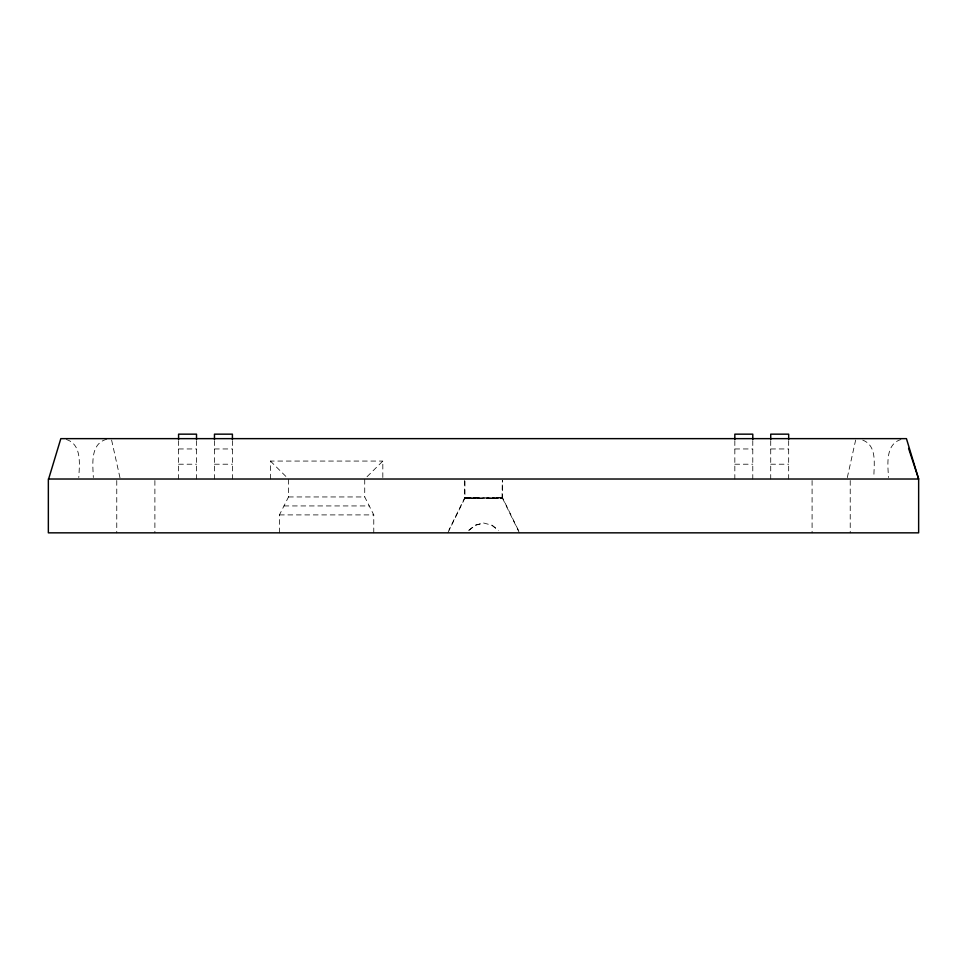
<?xml version="1.0" encoding="UTF-8"?>
<svg xmlns="http://www.w3.org/2000/svg" width="967" height="967" viewBox="0 0 967 967"><rect width="100%" height="100%" fill="white"/><g stroke="black" fill="none" stroke-linecap="round" stroke-linejoin="round"><path stroke-width="0.73" stroke-dasharray="4.83 3.63" d="M465.84 498.09L464.68 497.812L448.918 530.146M447.866 532.841L464.934 498.029L464.934 480.478M519.376 532.841L502.296 497.812L500.966 498.21M518.336 530.146L502.562 497.812L499.117 498.138M847.31 477.577L855.638 440.082M279.451 532.841L279.451 514.903L288.504 496.953L288.504 479.016M501.414 498.09L502.586 498.029L502.586 480.478M501.921 497.787L500.423 498.138M465.574 497.836L464.946 497.812M382.823 477.517L382.823 461.066L364.728 479.016L364.728 496.953L373.77 514.903L373.77 532.841M464.934 498.174L468.91 498.21M468.753 530.303L475.16 525.238L483.488 522.978L492.082 525.238L498.501 530.303M469.019 530.303L475.426 525.238L483.754 522.978M496.579 497.957L498.609 498.21M466.553 498.138L470.675 497.957M500.036 497.787L496.784 497.787L500.072 497.884M502.042 498.174L502.32 480.478M470.47 497.787L466.021 498.21M106.648 439.248C89.943 443.756 92.844 464.523 93.34 477.517M492.336 498.029L496.845 497.957M900.893 439.514C885.01 444.457 887.875 465.018 888.492 477.517M473.504 498.029L476.09 498.198M495.6 498.174L497.763 498.09M487.404 498.09L488.951 497.957M482.182 498.138L485.071 498.138M477.045 498.174L481.131 498.21M478.895 497.787L474.652 498.029M472.416 498.198L474.35 497.812M491.151 498.198L494.838 498.198M486.111 498.21L490.196 498.174M488.625 497.836L483.488 497.884L487.67 498.09M480.865 498.21L483.754 497.884M478.568 497.957L474.084 497.812L474.918 498.029M471.376 498.174L473.77 498.029M489.931 498.174L493.738 498.029M469.757 498.09L464.68 497.812M178.581 448.954L196.519 448.954M214.469 448.954L232.406 448.954M734.835 448.954L752.785 448.954M770.723 448.954L788.673 448.954M270.409 479.016L270.409 461.066L382.823 461.066M178.581 464.208L196.519 464.208M214.469 464.208L232.406 464.208M734.835 464.208L752.785 464.208M770.723 464.208L788.673 464.208M288.504 496.953L364.728 496.953M283.984 505.934L369.249 505.934M279.451 514.903L373.77 514.903M479.572 498.09L482.448 498.138M495.866 498.174L492.892 497.812M491.417 498.198L488.359 497.836M472.682 498.198L470.18 497.836L471.642 498.174M478.629 497.787L479.837 498.09M66.372 439.514C82.268 444.457 79.391 465.018 78.774 477.517M862.769 440.142C877.77 445.896 873.697 465.212 873.902 477.517M499.77 497.787L500.688 498.138M491.816 525.238L498.235 530.303M270.409 461.066L287.441 477.964M111.604 440.082L120.259 479.016M850.223 480.514L850.223 532.841M812.087 480.514L812.087 532.841M788.673 440.722L788.673 479.016M770.723 440.722L770.723 479.016M752.785 440.722L752.785 479.016M734.835 440.722L734.835 479.016M464.668 480.478L464.668 498.029M232.406 440.722L232.406 479.016M214.469 440.722L214.469 479.016M196.519 440.722L196.519 479.016M178.581 440.722L178.581 479.016M154.889 480.514L154.889 532.841M116.765 480.514L116.765 532.841"/><path stroke-width="1.45" d="M48.616 479.016L60.824 438.643L906.442 438.643L918.65 479.016L918.638 532.841L48.35 532.841L48.35 479.016L918.638 479.016L908.593 448.386M788.673 439.538L788.673 434.159L770.723 434.159L770.723 439.538M752.785 439.538L752.785 434.159L734.835 434.159L734.835 439.538M232.406 439.538L232.406 434.159L214.469 434.159L214.469 439.538M196.519 439.538L196.519 434.159L178.581 434.159L178.581 439.538"/></g></svg>
